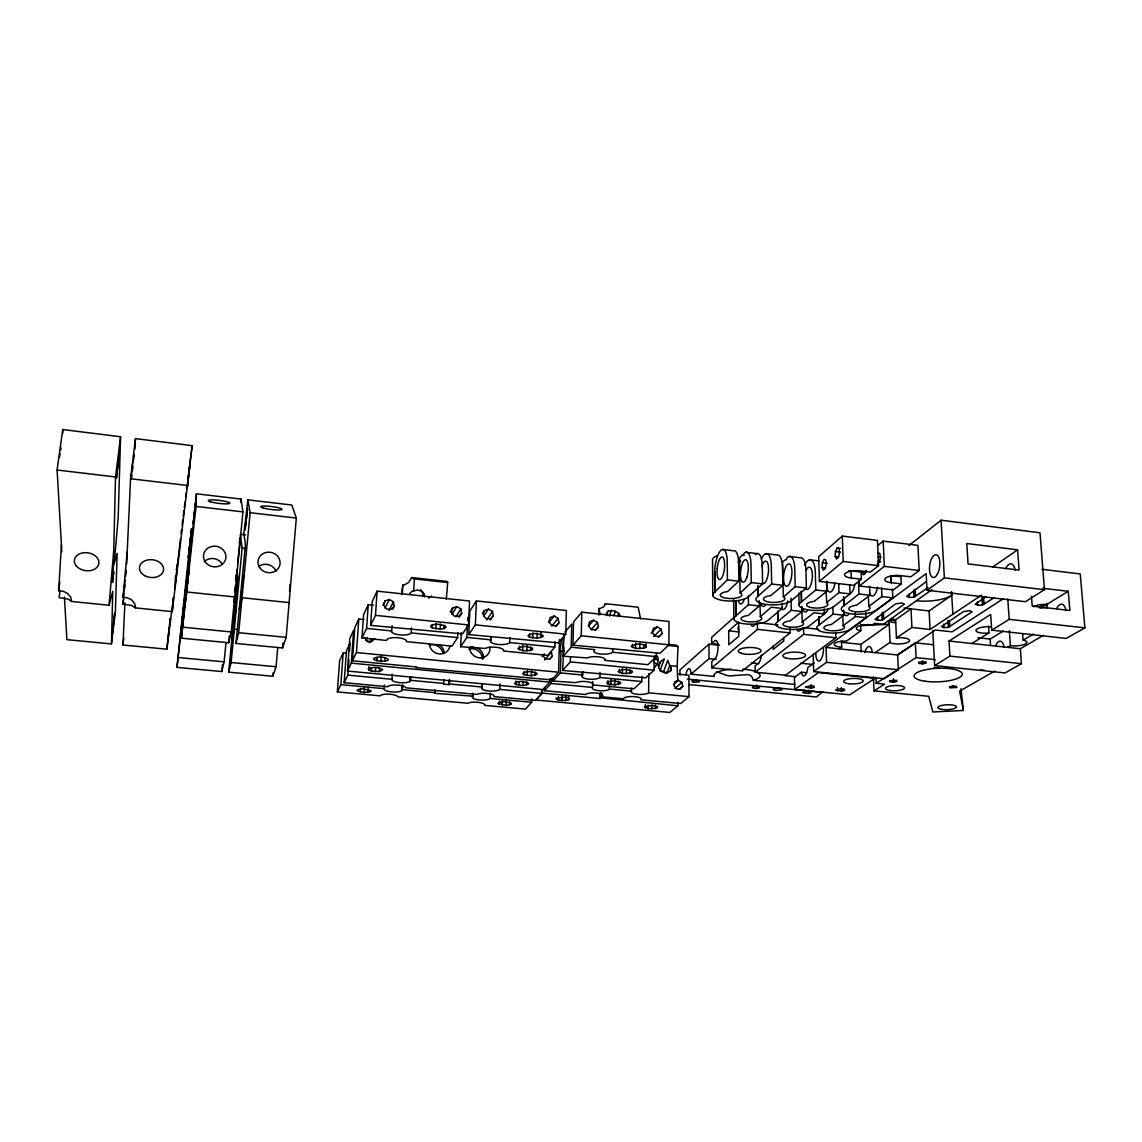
<?xml version="1.0" encoding="UTF-8"?>
<svg xmlns="http://www.w3.org/2000/svg" width="1142" height="1142" viewBox="0 0 1142 1142"><rect width="100%" height="100%" fill="white"/><g stroke="black" fill="none" stroke-linecap="round" stroke-linejoin="round"><path stroke-width="1.5" d="M542.407 689.797L542.307 693.094L536.026 700.032L669.84 712.451L677.877 705.813L677.877 702.316M677.963 680.518C676.564 669.026 677.634 658.077 678.005 646.472L676.478 645.201L667.984 644.316M679.947 675.065L679.947 669.883L708.968 644.188L719.588 645.301M668.912 644.816L668.984 621.462L581.778 612.169L573.541 621.919L572.998 645.173L660.047 653.21L668.912 644.816L581.264 635.78L572.998 645.173M563.805 647.414L562.621 670.425L645.787 677.806L654.038 670.168L654.123 656.393M655.351 708.468L657.464 707.626L657.535 706.598L652.111 705.228L644.331 706.941L648.171 708.654L655.351 708.468L655.38 704.971M563.805 635.152L563.263 656.236L587.316 657.92A9.507 2.826 1.1 0 1 599.236 656.893A9.507 2.826 1.1 0 1 604.76 660.376L647.914 664.673L656.407 656.65L656.422 653.124M645.344 707.94L645.373 704.457M646.015 647.157L646.072 645.858L643.817 644.73L639.948 644.145L635.723 644.274L631.255 646.315L635.623 648.47L643.688 648.213L646.015 647.157L646.044 643.831M648.171 708.654L648.199 705.156M631.797 687.855L631.155 691.752A8.95 2.498 0.6 0 0 638.535 694.407A8.95 2.498 0.6 0 0 648.627 692.794L648.77 673.694M651.896 708.839L651.911 705.356M639.805 648.699L639.863 643.346M553.085 677.706L552.999 681.075L575.953 682.645A9.065 2.57 1.2 0 1 587.302 681.703A9.065 2.57 1.2 0 1 592.627 684.886L633.867 688.84L641.761 681.531L641.804 676.464M643.688 648.213L643.703 644.902M630.07 673.252L632.268 672.281L632.297 671.096L626.416 669.54L622.39 669.655L618.179 671.51L622.39 673.466L630.07 673.252L630.113 669.826M632.425 647.585L632.468 644.259M635.623 648.47L635.666 643.117M622.39 673.466L622.447 668.341M626.387 673.68L626.444 668.555M614.81 684.886L620.534 683.544L620.534 682.416L614.753 680.918L610.813 681.032L606.745 682.802L607.887 683.901L614.81 684.886L614.881 679.861M618.407 684.472L618.45 681.103M619.335 672.667L619.378 669.241M607.887 683.901L607.944 680.546M677.977 674.151L688.954 675.236L688.983 696.649L680.646 703.529L640.819 699.775A8.822 2.427 0.7 0 0 635.908 696.777A8.822 2.427 0.7 0 0 624.774 697.648L623.261 698.79L601.92 696.791L602.89 695.592A8.865 2.455 1.1 0 0 595.339 692.937A8.865 2.455 1.1 0 0 585.475 694.55L544.477 690.682L551.001 683.473L592.555 687.441A8.993 2.541 1 0 0 597.766 690.539A8.993 2.541 1 0 0 609.029 689.64L609.671 685.742M610.899 684.672L610.97 679.647M563.263 656.236L571.2 647.214L594.739 649.598L593.712 651.04A9.65 2.912 1 0 0 601.877 654.123A9.65 2.912 1 0 0 612.626 652.225L612.683 648.685M582.548 672.381L581.906 676.378A9.193 2.655 1.1 0 0 589.743 679.205A9.193 2.655 1.1 0 0 599.95 677.477L600.035 672.381M542.307 693.094L600.135 698.519L600.221 693.194M600.135 698.519L600.849 692.58M601.92 696.791L601.977 693.223M592.555 687.441L592.698 681.531M598.865 615.038L598.993 608.158L600.164 614.682M582.477 675.779L582.292 672.352M582.22 675.75L582.934 671.682M581.264 635.78L581.778 612.169M64.423 596.952L66.893 639.663L111.473 643.917L112.744 591.285L109.061 605.26L71.603 601.491L68.02 599.05L59.113 597.651L60.055 590.7M61.825 551.786L57.1 470.019L62.724 429.549L120.581 436.744L115.528 476.956L113.743 550.558L109.061 605.26M568.545 699.875L569.515 698.875L568.316 697.848L565.333 697.105L556.111 698.176L556.254 699.232L558.438 700.146L565.733 700.531L568.545 699.875L568.63 696.349M562.621 670.425L570.329 661.889L570.458 656.664M571.2 647.214L571.757 624.046L564.89 632.168M558.438 700.146L558.524 696.62M552.999 681.075L560.394 672.895L560.965 650.697L564.405 651.04M561.964 700.631L562.107 695.335M563.691 636.451L562.492 651.639M565.79 634.181L566.375 610.527L476.414 600.935L469.862 611.027L468.791 634.595L558.409 642.875L565.79 634.181L475.343 624.86L468.791 634.595M565.733 700.531L565.861 695.235M551.001 683.473L551.143 678.434M461.297 632.497L460.626 646.715L485.236 648.456A9.65 2.898 2.1 0 1 497.098 647.386A9.65 2.898 2.1 0 1 503.337 650.983L547.76 655.408L554.798 647.114L554.941 641.761M364.027 619.564L358.774 619.035L354.777 627.729L352.45 660.79L416.616 666.957L416.188 667.656L551.672 679.918L558.595 672.224L559.466 639.534M120.581 436.744L118.183 517.683L114.214 563.591L117.126 553.328L115.385 611.984L111.473 643.917M181.421 638.178L196.053 506.448L196.41 493.801L241.005 499.04L242.932 511.873L231.298 631.954L228.7 642.76L181.421 638.178L196.41 493.801M544.477 690.682L544.577 687.384M347.468 671.053L351.308 663.145L353.635 630.198L349.78 638.564L347.468 671.053L543.05 689.525L549.702 682.117L549.802 678.733M537.068 638.221L543.064 636.622L542.878 635.266L536.355 633.496L532.086 633.639L527.961 635.766L529.388 637.065L537.068 638.221L537.225 633.182M540.894 637.707L541.051 632.668M350.151 642.875L346.44 650.854L344.142 682.702L387.623 686.727A9.193 2.541 3 0 1 397.059 685.029A9.193 2.541 3 0 1 405.838 687.798L476.942 694.407A9.022 2.484 2.1 0 1 488.005 693.508A9.022 2.484 2.1 0 1 493.901 696.577L535.527 700.446L541.922 693.351L542.022 689.854M529.388 637.065L529.503 633.696M530.573 650.469L532.672 649.427L532.457 648.142L526.048 646.443L521.894 646.572L517.911 648.599L522.665 650.726L530.573 650.469L530.687 646.929M531.315 675.764L536.997 674.351L536.811 673.152L530.573 671.582L526.519 671.696L522.622 673.58L523.992 674.736L531.315 675.764L531.473 670.639M532.786 637.978L532.943 632.939M346.611 653.253L343.171 652.91L339.631 660.604L337.347 691.924L380.072 695.835A9.022 2.441 3 0 1 389.294 694.193A9.022 2.441 3 0 1 397.958 696.863L467.849 703.258A8.865 2.398 2.2 0 1 478.698 702.387A8.865 2.398 2.2 0 1 484.536 705.371L525.463 709.096L531.601 702.273L531.715 698.833M534.956 675.322L535.056 671.91M522.665 650.726L522.836 645.416M523.007 685.528L528.56 684.158L528.361 683.016L522.222 681.488L518.254 681.603L514.457 683.401L515.813 684.515L523.007 685.528L523.136 681.974M523.992 674.736L524.107 671.31M526.847 650.954L527.019 645.644M526.576 685.1L526.69 681.546M527.233 675.55L527.404 670.425M515.813 684.515L515.941 680.975M519.325 649.841L519.453 646.301M519.01 685.314L519.125 681.76M506.106 705.385L511.388 704.143L511.159 703.072L505.221 701.673L501.424 701.773L497.826 703.429L506.106 705.385L506.291 700.26M491.003 637.322L490.375 641.347A9.807 2.998 2.1 0 0 499.225 644.531A9.807 2.998 2.1 0 0 509.717 642.561L509.903 637.564M509.503 704.999L509.632 701.573M499.168 704.457L499.297 701.031M482.238 684.215L481.638 688.326A9.165 2.555 2.1 0 0 489.961 691.067A9.165 2.555 2.1 0 0 499.725 689.397L499.939 684.115M502.252 705.185L502.451 700.06M490.874 640.662L490.732 637.293M490.589 640.633L491.274 636.522M472.945 693.365L472.36 697.405A8.993 2.47 2.1 0 0 480.554 700.046A8.993 2.47 2.1 0 0 490.118 698.433L490.332 693.251M482.095 687.741L481.981 684.186M481.838 687.712L482.481 683.53M475.343 624.86L476.414 600.935M472.788 696.834L472.688 693.337M125.963 571.443L125.891 573.056L126.277 570.472M172.585 604.404L166.846 649.184L122.965 645.002L124.892 602.862M126.662 564.02L130.545 478.741L135.47 438.599L192.156 445.651L172.256 611.612L135.47 607.901L131.601 605.46L122.751 604.061L124.007 593.712M460.626 646.715L466.892 637.407L467.435 625.688M467.663 620.663L467.82 617.308M468.477 624.931L469.576 601.02L377.088 591.156L372.206 601.563L370.608 625.388L462.553 633.881L468.477 624.931L375.49 615.367L370.608 625.388M134.942 449.106L135.47 438.599M444.052 679.904L443.424 684.115L449.12 684.643L449.377 679.333M449.12 684.643L449.762 680.446M373.534 605.26L368.224 604.703L363.599 614.639L361.985 637.993L386.51 640.434L387.552 639.006A9.835 2.969 3.2 0 1 399.343 637.893A9.835 2.969 3.2 0 1 406.295 641.604L451.989 646.144L457.599 637.593L457.842 632.568M443.967 628.585L445.965 627.443L445.537 626.059L438.628 624.231L434.36 624.388L431.348 625.259L430.563 626.573L432.233 627.914L440.198 629.099L443.967 628.585L444.138 625.188M403.983 585.147L408.75 582.377L411.72 577.552L446.808 581.378L447.678 582.563L446.365 599.15M435.83 628.857L436.101 623.76M472.531 696.806L473.016 696.177L434.774 693.322L434.959 689.839M440.198 629.099L440.455 624.017M432.233 627.914L432.418 624.517M344.142 682.702L347.853 675.136L391.963 679.276A9.322 2.612 3 0 0 398.544 682.516A9.322 2.612 3 0 0 409.692 681.574L410.263 677.42M410.064 680.975L410.535 677.449M410.335 681.003L410.949 676.778M337.347 691.924L340.873 684.643L384.212 688.655A9.15 2.512 3 0 0 390.721 691.781A9.15 2.512 3 0 0 401.641 690.867L402.312 685.043M401.998 690.296L402.569 685.072M402.255 690.325L402.855 686.171M392.134 625.887L391.449 631.669A9.992 3.069 3.2 0 0 400.97 634.952A9.992 3.069 3.2 0 0 411.22 632.911L411.52 627.943M411.72 577.552L414.375 578.937L413.704 590.286L412.79 590.971M822.069 567.603L822.354 562.806L823.996 559.366L825.78 559.865L826.337 563.962L825.252 568.545L823.353 570.158L822.069 567.603L825.509 568.002M837.157 548.017L839.013 548.503L839.613 552.642L838.499 557.325L836.515 559.009L835.173 556.425L835.459 551.543L837.157 548.017L840.698 548.445M71.603 601.491L70.733 597.223L67.735 593.569L63.195 591.228L58.656 590.771L61.425 544.891M402.327 593.583L402.855 584.733L401.541 594.539M391.963 679.276L392.277 674.208M379.33 671.582L382.698 669.697C378.616 666.985 372.449 666.585 368.109 668.912L371.407 671.153L379.33 671.582L379.558 668.156M380.9 661.446L387.752 660.547L388.394 659.362C384.269 656.536 377.931 656.136 373.534 658.549L374.119 659.805L380.9 661.446L381.228 656.236M384.954 661.332L385.168 657.849M384.212 688.655L384.426 685.143M371.407 671.153L371.621 667.727M375.49 615.367L377.088 591.156M375.361 671.696L375.59 668.284M376.86 660.89L377.088 657.407M361.985 637.993L366.611 628.414L368.224 604.703M364.098 692.537L370.522 691.752L371.093 690.696L362.1 688.64L357.103 689.968L357.689 691.081L364.098 692.537L364.455 687.327M368.695 670.111L368.923 666.685M367.91 692.437L368.252 687.213M352.45 660.79L356.447 652.553L358.774 619.035M360.301 692.038L360.529 688.555M347.853 675.136L348.082 671.739M348.324 668.341L348.938 659.848M349.538 651.368L350.023 644.573M340.873 684.643L343.171 652.91M715.006 571.328L714.735 592.255A18.329 6.11 -0.5 0 0 723.657 600.564A18.329 6.11 -0.5 0 0 748.224 596.895L762.585 583.905L762.271 565.989A18.872 6.352 -83.3 0 0 755.262 554.641M235.923 580.992L236.166 574.826L235.823 576.31M177.238 565.062L176.81 570.258L180.479 538.853M133.757 459.084L134.085 454.345L133.557 456.686M172.256 611.612L173.456 597.509L173.027 600.963M282.531 647.971L286.171 637.35L296.32 518.054L291.81 505.021L247.857 499.853L243.86 533.528L245.43 544.577L235.966 643.46L282.531 647.971L282.959 642.846M187.588 485.364L187.488 486.635L190.343 461.311M236.908 569.515L237.779 577.852L228.671 672.167L272.81 676.264L273.109 672.838M272.81 676.264L276.079 666.742L277.749 647.571M135.47 607.901L134.742 603.704L131.901 600.078L127.504 597.78L123.036 597.323L127.205 552.014M131.373 475.943L133.014 460.754M228.671 672.167L231.127 662.517L242.133 548.146L240.348 534.285L245.573 534.87M235.966 643.46L238.707 632.682L250.141 512.715L247.857 499.853M168.245 636.922L168.188 637.878M176.981 667.385L190.857 542.464L191.442 528.789L176.981 667.385L221.776 671.539L222.462 664.63M221.776 671.539L224.103 661.846L226.002 642.561M228.7 642.76L229.371 635.88M176.268 575.754L175.996 578.337L177.196 567.531L176.439 574.155M169.744 624.246L170.358 618.279L169.587 624.845M168.559 634.081L168.973 630.27M175.354 582.92L175.825 578.337L174.64 588.958L174.84 587.416M187.93 482.124L188.83 473.944M166.846 649.184L170.158 619.221M132.686 469.433L132.986 466.764M169.287 627.5L168.431 635.837M189.03 472.174L190.057 463.295M181.078 533.628L181.492 530.131M240.605 502.409L241.005 499.04M122.965 645.002L123.821 637.921M239.292 543.149L239.92 537.839M235.48 585.403L234.61 592.313M123.036 597.323L125.149 579.893M125.563 576.41L126.205 571.186M124.635 588.544L125.049 585.089M175.226 579.065L175.668 575.568M176.339 570.329L176.996 565.104M182.106 524.906L182.777 519.61M183.22 516.098L183.891 510.817M184.333 507.291L185.004 502.009M185.675 496.727L186.132 493.201M186.803 487.92L187.245 484.394M187.916 479.112L188.587 473.83M189.03 470.304L192.156 445.651M58.656 590.771L59.841 581.992M131.458 478.712L131.944 475.457M180.536 634.424L182.078 624.046M185.132 603.604L186.86 592.013L234.695 596.966L233.553 601.848M559.794 651.854L561.807 638.464M676.449 666.3L669.754 665.629L671.325 668.227L670.854 670.682L668.47 672.153L664.801 672.424L661.289 670.739L658.82 668.298L658.263 665.629L660.476 661.675L664.316 658.92L659.948 670.797L666.771 673.537L669.754 665.5L667.77 660.347L663.645 671.525M239.492 544.777L239.806 543.378L237.664 562.849M122.751 604.061L123.864 599.15M866.178 570.229L865.45 573.27L863.452 574.854L862.067 572.299L865.465 572.699M231.826 639.42L234.324 629.213L237.764 629.556M239.249 609.114L242.047 597.723L289.126 602.605M484.308 610.585L483.109 614.753L485.793 618.479L490.332 618.95L493.301 615.823L492.473 611.441L488.476 609.114L484.308 610.585L482.395 613.425M452.632 608.044L451.404 612.226L454.088 615.981L458.656 616.452L461.682 613.311L460.868 608.914L456.843 606.573L452.632 608.044L450.205 611.998M385.025 600.935L383.698 605.146L386.396 608.929L391.064 609.414L394.19 606.245L393.419 601.82L389.351 599.464L385.025 600.935L382.87 605.331M606.502 615.666L607.972 611.213L611.37 610.456L615.352 611.27L618.693 613.382L620.32 616.138M609.485 616.123L611.37 610.456M613.896 615.638L615.352 611.27M617.708 616.295L618.693 613.382M658.663 666.628L660.476 661.675M670.14 671.41L671.325 668.227M655.151 655.879L655.451 658.32L653.852 661.775L656.721 664.416L654.68 667.627M656.721 664.416L658.306 660.904L657.849 657.221L656.265 655.422M367.324 637.707L365.94 640.548L368.495 642.018M640.576 618.85L638.178 607.244L605.317 603.69L603.804 606.773L600.121 608.458M384.968 608.243L389.351 599.464M369.765 642.76L371.892 638.521M388.994 610.57L393.419 601.82M392.705 609.143L394.19 606.245M451.932 614.482L456.843 606.573M455.901 616.794L460.868 608.914M459.184 617.222L461.682 613.311M483.651 616.223L488.476 609.114M434.774 693.322L435.202 692.68L402.655 689.668M486.635 619.935L492.473 611.441M490.375 620.035L493.301 615.823M743.099 555.64L744.127 553.313A18.9 6.238 -83.3 0 1 750.993 564.662L751.25 582.62L740.259 592.998A10.792 3.597 -0.5 0 1 735.962 598.108A10.792 3.597 -0.5 0 1 721.102 596.438A10.792 3.597 -0.5 0 1 727.54 591.57L738.817 581.207L738.603 563.22A18.943 6.11 -83.3 0 0 733.564 550.801L722.315 549.473M786.196 559.78L787.323 557.482A18.8 6.681 -83.3 0 1 794.775 568.83L795.203 586.702L783.512 596.966A10.763 3.554 -1 0 1 778.873 602.005A10.763 3.554 -1 0 1 764.169 600.349A10.763 3.554 -1 0 1 770.936 595.553L782.912 585.304L782.527 567.403A18.843 6.552 -83.3 0 0 777.031 554.998L765.911 553.684M549.002 622.447L554.127 616.052L558.081 618.35L558.952 622.69L555.84 626.487M551.872 626.002L558.081 618.35M606.259 613.297L607.972 611.213M542.036 656.564L544.291 653.895M544.62 660.047L551.415 652.068L552.243 656.222L549.973 658.863M682.745 686.313L680.318 689.168L676.421 688.783L673.98 685.471L674.865 681.717L678.377 680.346L681.874 682.402L682.745 686.313L679.219 689.325M588.344 626.23L593.612 620.22L597.537 622.504L598.437 626.83L595.239 630.384M662.06 633.482L659.362 636.565L655.037 636.108L652.367 632.468L653.352 628.385L657.25 626.944L661.118 629.199L662.06 633.482L658.306 637.15M591.156 629.685L597.537 622.504M598.437 626.83L595.639 629.927L591.228 629.47L588.558 625.787L589.615 621.676L593.612 620.22M552.243 656.222L549.516 659.22L545.276 658.791L542.721 655.265M558.952 622.69L556.083 625.802L551.629 625.345L548.959 621.648L550.073 617.508L554.127 616.052M409.692 593.669L411.834 591.356M374.719 638.535L371.721 641.604L367.253 641.162L364.698 637.536M651.054 633.125L657.25 626.944M653.638 636.594L661.118 629.199M740.059 592.941L739.631 557.71L742.514 554.884L744.113 555.326M714.664 592.156L727.411 579.893L727.24 561.893A18.971 5.995 -83.3 0 0 720.745 550.473A18.971 5.995 -83.3 0 0 714.535 574.469L714.892 592.184M783.312 596.895L782.556 561.821L785.639 559.594M734.948 616.552L711.652 637.336L711.694 643.56L718.461 644.274M735.605 600.621L735.776 616.009L748.453 604.703L759.373 605.917L759.287 600.706M757.888 585.56L758.06 596.124L771.649 584.019L782.912 585.304M711.694 643.56L714.806 640.819A9.464 3.012 -84.3 0 1 718.018 647.114A9.464 3.012 -84.3 0 1 714.935 658.863L711.809 661.532L711.837 667.827L742.428 670.896L790.078 632.896L789.964 627.872M728.682 630.841L738.574 622.147L738.746 636.251L728.81 644.759L728.682 630.841L739.074 631.954M759.373 605.917L748.196 615.481A10.392 3.326 -0.7 0 0 741.829 619.963A10.392 3.326 -0.7 0 0 756.09 621.505A10.392 3.326 -0.7 0 0 760.372 616.794L759.958 603.119M861.396 579.265L849.077 577.724A11.192 3.797 -2.1 0 1 845.48 573.255A11.192 3.797 -2.1 0 1 857.842 570.643L870.518 572.028L878.541 565.675L877.456 540.394L842.311 536.069L818.657 556.696L819.385 581.392L853.731 585.346L861.396 579.265L861.125 572.085L848.82 570.529M673.709 684.415L678.377 680.346M686.014 674.108A9.008 2.741 -84.6 0 1 688.883 668.598A9.008 2.741 -84.6 0 1 691.038 673.223L691.038 674.137L709.054 658.62L716.148 659.348M674.836 688.469L681.874 682.402M760.187 616.737L771.278 607.23L782.127 608.429L782.013 603.233M782.127 608.429L767.924 620.392A17.644 5.639 -0.7 0 1 744.17 623.775A17.644 5.639 -0.7 0 1 735.848 616.095L735.819 600.649M789.136 556.44L800.171 557.753A18.772 6.781 -83.3 0 1 805.924 570.129L806.395 587.973L791.163 600.806A18.286 6.024 -1 0 1 766.439 604.432A18.286 6.024 -1 0 1 758.131 596.224L758.145 587.345M711.837 667.827L757.46 629.399L790.078 632.896M819.385 581.392L843.196 561.464L878.541 565.675M777.688 611.213L777.902 621.405L791.292 610.299L802.069 611.484L801.927 606.316M801.199 591.37L801.47 601.877L815.816 589.971L826.922 591.242L826.637 582.349M877.684 545.619L883.209 541.094L917.911 545.362L919.196 570.5L910.816 576.781L898.283 575.411A11.163 3.74 -2.5 0 0 885.821 577.98A11.163 3.74 -2.5 0 0 889.118 582.391L901.281 583.905L900.938 576.767L890.917 575.582L891.245 582.734L890.917 575.582M850.976 570.886L851.347 577.995M802.069 611.484L790.264 620.877A10.335 3.255 -1.1 0 0 783.626 625.288A10.335 3.255 -1.1 0 0 797.673 626.815A10.335 3.255 -1.1 0 0 802.284 622.19L801.741 607.887M826.922 591.242L814.289 601.306A10.706 3.483 -1.5 0 0 807.237 606.031A10.706 3.483 -1.5 0 0 821.712 607.658A10.706 3.483 -1.5 0 0 826.68 602.705L826.109 590.443M802.098 622.133L813.803 612.783L824.481 613.953L824.324 608.8M826.494 602.633L839.027 592.627L850.048 593.883L849.719 585.018M877.256 563.862L879.326 562.207L880.468 557.553L879.811 553.427L877.855 552.942M818.743 629.313L803.54 627.672L799.743 630.669A9.992 3.64 -83.9 0 1 796.716 629.428M908.889 545.576L941.094 520.195L1039.991 532.786L1044.445 589.7L1025.373 601.691L927.047 590.286L926.162 573.612L826.094 647.471L826.551 662.346L813.689 671.582L813.204 654.195M859.141 580.736L859.341 586.003L884.308 566.361L919.196 570.5M824.481 613.953L809.521 625.73A17.544 5.539 -1.1 0 1 785.682 629.028A17.544 5.539 -1.1 0 1 777.959 621.491L777.916 611.241M850.048 593.883L834.017 606.473A18.186 5.91 -1.5 0 1 809.193 610.028A18.186 5.91 -1.5 0 1 801.527 601.977L801.427 591.399M761.471 655.08A9.407 3.226 -84.4 0 1 758.431 663.288L755.105 665.914L755.205 672.181L803.711 634.352L835.858 637.778L835.701 632.796M865.736 612.555L865.936 617.694L850.19 629.313A17.515 5.467 -1.6 0 1 826.194 632.582A17.515 5.467 -1.6 0 1 819.042 625.131L833.132 614.068L843.767 615.238L843.595 610.085M892.416 589.015L892.816 597.837L875.957 610.285A18.158 5.824 -1.9 0 1 850.976 613.796A18.158 5.824 -1.9 0 1 843.895 605.831L858.984 593.983L869.961 595.239L869.604 586.388M843.767 615.238L831.347 624.531A10.321 3.212 -1.6 0 0 824.424 628.885A10.321 3.212 -1.6 0 0 838.314 630.398A10.321 3.212 -1.6 0 0 843.224 625.816L842.682 615.124M869.961 595.239L856.671 605.189A10.692 3.44 -1.9 0 0 849.305 609.842A10.692 3.44 -1.9 0 0 863.609 611.455A10.692 3.44 -1.9 0 0 868.905 606.559L868.32 596.081M843.053 625.759L855.372 616.523L865.936 617.694M868.734 606.488L881.924 596.595L892.816 597.837M901.281 583.905L893.258 589.914L859.341 586.003M835.858 637.778L784.968 675.65L795.574 676.706M806.609 672.738L801.427 672.21L794.447 677.306L794.732 689.44L849.677 694.836L875.015 678.319L818.429 672.595L794.732 689.44M814.217 662.888L807.794 667.57L807.394 670.325A9.179 3.397 -84.5 0 1 801.941 674.294L801.427 672.21M926.148 581.649L906.648 596.338L909.317 597.48L914 597.18L927.946 587.616M860.583 624.032L860.84 630.698L846.479 641.133L843.196 641.119A10.178 3.083 -1.6 0 0 834.402 643.788A10.178 3.083 -1.6 0 0 839.399 646.957L841.711 647.114L841.483 640.591M839.299 648.856L841.711 647.114M882.209 620.077L904.407 604.089L901.752 602.962L895.585 603.918L875.1 619.292L877.727 620.363L882.209 620.077L881.895 612.954M927.047 590.286L944.363 577.866L1044.445 589.7M931.929 589.643L883.38 624.303L874.601 623.332L872.26 625.031L870.076 624.703A10.506 3.255 -1.9 0 0 858.313 626.23A10.506 3.255 -1.9 0 0 858.327 630.07L860.84 630.698M841.554 642.318L860.882 644.373L889.247 624.274L860.697 625.673M895.613 619.763L911.002 608.872L911.901 627.443L896.441 638.021L895.613 619.763L891.145 618.621M428.621 598.122L431.505 596.081M903.922 608.072L929.088 610.941L951.743 595.296L950.372 596.138A26.537 8.651 -2.8 0 1 916.569 600.735M992.869 566.903L1017.593 549.83L1019.078 570.072L968.059 563.891L966.789 543.521L1017.593 549.83M875.129 652.624L890.061 642.404L889.247 624.274M823.096 691.538L816.43 696.977L688.797 684.558M911.901 627.443L930.073 629.442L981.463 595.153M897.698 654.552L915.356 642.832L932.9 644.716M826.094 647.471L897.655 654.994L935.355 630.013L952.143 631.854L1003.575 598.551M985.974 596.638L975.225 604.189L977.752 605.317L982.42 605.017L994.382 597.623M948.317 627.372L972.127 611.769L969.629 610.67L963.405 611.598L941.365 626.601L943.849 627.643L948.317 627.372L947.917 620.32M875.971 678.02L876.199 683.33L916.084 657.621L935.455 659.648M897.655 654.994L898.326 669.726L884.336 678.733L813.689 671.582M932.757 630.455L934.641 665.6L949.93 656.122L949.059 641.019L990.685 614.425L991.727 630.17L1066.2 638.421L1084.9 627.872L1080.246 573.955L1041.947 569.301M873.444 676.92L874.001 690.881L884.55 684.172L876.199 683.33M991.727 630.17L1009.2 619.335L1084.9 627.872M971.842 643.488L988.972 632.882L988.529 626.159M977.923 637.75L990.143 639.092L1003.304 631.041M1033.481 606.673A10.778 3.34 -3.8 0 1 1045.001 604.332L1046.757 604.461L1068.27 591.299L1069.868 610.47L1032.211 606.116L1031.454 596.224M1007.43 647.343L1010.413 645.587L1012.454 645.887A10.464 3.069 -3.3 0 0 1024.388 644.445A10.464 3.069 -3.3 0 0 1025.43 640.79L1023.104 640.177L1022.618 633.582M1023.104 640.177L1033.539 634.038M949.059 641.019L1020.348 648.742L1043.403 635.337M994.696 671.053L959.608 691.167L963.391 710.467L932.828 711.98L928.76 696.306L874.001 690.881M1020.348 648.742L1021.433 663.688L1005.046 672.938L934.641 665.6M843.553 597.023L844.081 605.76L843.767 597.052M818.743 616.58L819.214 625.059L818.957 616.609M889.261 621.191L891.788 620.077L895.185 620.848M413.461 591.185L417.058 589.943L421.212 591.056L424.039 594.125L424.467 596.881M811.277 688.198L814.317 687.384L814.089 686.242L810.749 685.643L805.281 687.113L811.277 688.198L811.191 684.715M808.35 693.465L811.263 692.694L811.034 691.609L807.822 691.038L802.583 692.437L808.35 693.465L808.265 690.053M841.526 691.181L844.595 690.382L844.438 689.254L841.14 688.655L835.601 690.096L841.526 691.181L841.411 687.712M716.591 671.653L724.513 674.594A14.304 11.32 -20.4 0 0 734.049 675.536L748.495 674.594L751.607 676.321L753.463 680.232A23.154 6.681 -0.3 0 0 757.531 672.452M756.646 688.483L759.673 687.769L759.045 686.685L755.376 686.328L752.35 687.056L752.992 688.126L756.646 688.483L756.589 685.057M922.693 663.845L926.205 663.031L925.905 661.803L918.553 662.232L918.867 663.445L922.693 663.845L922.522 660.59M893.615 682.202L896.955 681.446L896.598 680.318L889.547 680.703L889.918 681.831L893.615 682.202L893.458 678.662M896.441 638.021L898.369 637.778A10.307 3.112 -2.1 0 1 908.604 641.847A10.307 3.112 -2.1 0 1 890.846 642.932L890.061 642.404M988.972 632.882L986.973 633.125A10.649 3.226 -3.1 0 1 976.182 629.77A10.649 3.226 -3.1 0 1 991.227 626.801M1039.306 607.815L1042.689 607.815A10.763 3.355 -3.9 0 0 1047.043 607.244M490.118 698.433L531.601 702.273M178.48 657.549L224.103 661.846M231.127 662.517L276.079 666.742M600.763 697.905L677.877 705.813M410.749 680.332L443.867 683.444M449.577 683.987L482.338 687.07M499.725 689.397L541.922 693.351M351.308 663.145L549.702 682.117M609.614 689.069L631.769 691.181M648.627 692.794L688.983 696.649M356.447 652.553L558.595 672.224M560.394 672.895L582.863 675.079M599.95 677.477L641.761 681.531M570.329 661.889L654.038 670.168M691.038 674.137L713.95 676.407L713.95 675.493M753.22 680.289L795.018 684.429M183.091 627.201L231.298 631.954M238.707 632.682L286.171 637.35M687.241 679.105L823.125 692.437M366.611 628.414L391.82 630.955M411.22 632.911L457.599 637.593M755.205 672.181L785.382 675.207M656.721 664.33L659.048 664.558M800.528 663.202L812.861 664.458M751.636 662.96L758.745 663.673M466.892 637.407L491.146 639.863M612.626 652.225L656.407 656.65M509.717 642.561L554.798 647.114M980.593 669.869L984.347 670.268M667.756 645.416L678.005 646.472M826.551 662.346L898.326 669.726M949.93 656.122L1021.433 663.688M414.375 578.937L447.678 582.563M759.073 622.875L777.93 624.917M242.133 548.146L245.644 548.531M795.203 586.702L806.395 587.973M727.411 579.893L738.817 581.207M751.25 582.62L762.585 583.905M196.053 506.448L242.932 511.873M250.141 512.715L296.32 518.054M57.1 470.019L115.528 476.956M130.545 478.741L187.788 485.521M745.826 552.257L756.989 553.585M809.478 559.808L818.857 560.922M1042.689 588.273L1068.27 591.299M822.354 562.806L827.507 563.42M835.459 551.543L840.426 552.143M877.713 556.625L880.982 557.025M835.173 556.425L838.485 556.825M877.456 561.479L880.71 561.864M655.451 658.32L658.306 660.904M420.641 589.686L424.039 594.125M1041.061 607.815L1039.72 606.602L1047.499 604.76L1047.128 603.361M713.95 676.407L713.893 676.321A23.154 6.681 -0.3 0 1 731.28 669.198M605.317 603.69L605.817 604.503M961.007 688.697L963.391 710.467M422.511 591.727L423.154 595.824M1046.757 604.461L1047.028 607.872M1007.758 598.822L1009.2 619.335M1009.371 630.755L1010.413 645.587M990.143 639.092L990.542 645.159M983.619 597.394L984.061 604.375M983.062 597.337L983.505 604.304M981.977 598.051L982.42 605.017M977.523 601.834L977.752 605.317M951.557 591.87L952.856 614.239M951.414 591.856L951.614 595.282M949.559 621.476L949.858 626.772M949.016 621.419L949.33 626.715M941.094 520.195L944.363 577.866M943.649 624.132L943.849 627.643M929.088 610.941L930.073 629.442M915.227 589.472L915.584 596.509M914.656 589.4L915.013 596.452M913.643 590.143L914 597.18M915.356 642.832L916.084 657.621M909.146 593.968L909.317 597.48M62.724 429.549L62.896 433.046M888.733 623.917L888.59 620.734L889.889 621.633A10.264 3.212 -2.3 0 0 895.628 622.69M883.209 541.094L884.308 566.361M883.38 612.34L883.694 619.464M882.837 612.269L883.137 619.392M881.538 587.759L881.924 596.595M877.57 616.794L877.727 620.363M858.513 581.578L858.984 593.983M860.882 644.373L861.168 652.025M855.244 613.097L855.372 616.523M842.311 536.069L843.196 561.464M838.728 583.748L839.027 592.627M837.414 687.598L837.529 691.053M832.903 607.187L833.132 614.068M815.816 589.971L815.302 572.171A18.715 6.866 -83.3 0 0 804.667 565.09M803.54 627.672L803.711 634.352M804.411 689.939L804.496 693.351M798.815 592.983L799.114 605.132M791.021 598.208L791.292 610.299M783.655 637.493L783.74 641.005L773.177 649.37L773.105 645.915M771.649 584.019L771.293 566.089A18.872 6.438 -83.3 0 0 761.357 559.052M757.46 629.399L757.36 622.69L753.791 625.745A10.064 3.397 -83.9 0 1 750.965 624.517M748.324 596.01L748.453 604.703M733.635 599.479L733.849 619.092M712.765 595.51L712.537 560.437A18.186 6.409 -0.6 0 1 717.347 555.554M708.968 644.188L709.054 658.62M59.598 457.171A13.147 0.899 -83.7 0 1 60.055 453.588M60.526 450.419A13.147 0.899 -83.7 0 1 60.983 447.85M429.406 645.187A10.264 9.693 29.6 0 1 442.796 652.439M468.705 649.099A10.192 9.593 34.1 0 1 482.352 659.02M449.905 645.987A10.464 9.85 29.9 0 1 429.406 643.945M489.875 647.186A10.392 9.75 34.3 0 1 480.768 657.892A10.392 9.75 34.3 0 1 469.605 647.942M469.833 647.457A10.221 9.607 34.2 0 1 473.93 647.029M477.97 648.271A10.221 9.607 34.2 0 1 483.409 658.763M438.656 644.359A10.292 9.707 29.7 0 1 444.209 653.552M823.411 647.357A9.921 3.74 -84.3 0 1 819.899 660.647A9.921 3.74 -84.3 0 1 815.773 653.024M1005.745 568.716A11.363 5.467 -82.6 0 1 1011.212 563.862A11.363 5.467 -82.6 0 1 1015.11 570.272M864.808 652.724A9.835 3.997 -84.4 0 1 869.019 646.472A9.835 3.997 -84.4 0 1 872.274 652.496M742.628 669.126A23.154 6.681 -0.3 0 1 754.848 671.296M938.881 667.57A24.025 6.952 -2.4 0 1 933.928 667.699M204.204 561.75A11.049 10.15 7.6 0 1 222.333 564.305M290.082 584.176A10.82 0.771 -83.7 0 1 289.511 591.085M258.634 566.56A10.892 10.078 11.7 0 1 276.021 571.343M1056.607 608.6A10.649 5.467 -83.3 0 1 1062.003 604.261A10.649 5.467 -83.3 0 1 1065.929 610.485M995.881 645.102A9.978 4.796 -84.2 0 1 1000.62 641.233A9.978 4.796 -84.2 0 1 1003.989 647.228M828.221 608.843A10.792 4.083 -83.6 0 1 823.239 612.769M848.692 614.296A10.763 4.211 -83.6 0 1 843.881 612.968M787.766 600.949A10.849 3.84 -83.6 0 1 781.984 609.057M807.508 610.585A10.806 3.968 -83.6 0 1 802.969 609.286M806.095 570.229A11.234 4.125 -83.3 0 1 812.09 571.571L812.405 575.782A11.234 4.125 -83.3 0 1 810.106 586.503A11.234 4.125 -83.3 0 1 805.809 589.001M835.016 583.119A11.192 4.254 -83.3 0 1 829.535 592.07A11.192 4.254 -83.3 0 1 826.722 581.192M854.844 584.476A11.177 4.368 -83.2 0 1 850.133 593.383M877.613 587.116A11.134 4.497 -83.2 0 1 873.801 595.453A11.134 4.497 -83.2 0 1 869.562 593.283M739.06 629.799A11.334 3.569 -0.6 0 1 738.688 627.072M761.728 566.66A11.32 3.869 -83.3 0 1 768.295 565.504L768.552 569.758A11.32 3.869 -83.3 0 1 766.311 580.564A11.32 3.869 -83.3 0 1 762.242 583.134M740.73 561.036A10.721 3.783 -0.6 0 1 738.146 562.464M744.17 599.493A10.935 3.612 -83.6 0 1 738.631 601.306M765.368 605.06A10.892 3.74 -83.6 0 1 761.1 603.79M112.53 580.935L112.501 582.506L113.743 571.799L112.53 580.935M112.787 570.058L112.744 571.671L114.014 560.779L112.787 570.058M247.514 509.361L245.087 529.66L247.514 509.361M114.742 612.74L112.458 632.882L114.742 612.74M119.339 452.546L116.413 478.212L119.339 452.546M717.19 568.545L717.062 573.084A11.377 3.597 -83.3 0 0 720.93 578.923A11.377 3.597 -83.3 0 0 724.642 565.59L724.442 561.336A11.377 3.597 -83.3 0 0 720.745 557.596A11.377 3.597 -83.3 0 0 717.19 568.545M243.56 575.982L241.033 597.123L243.56 575.982M235.852 608.272L233.482 628.228L235.852 608.272M193.284 522.665L193.212 523.778L195.51 503.137L193.284 522.665M186.717 590.143L186.617 591.485L189.03 569.801L186.717 590.143M188.459 556.368L188.373 557.51L190.557 537.896L188.459 556.368M182.006 621.776L181.906 623.132L184.205 602.591L182.006 621.776M774.604 688.512L773.191 689.554L775.161 690.482L781.913 689.825L781.613 688.726L778.359 688.141L774.604 688.512M694.878 680.389L691.909 681.132L692.694 682.245L699.375 681.86L698.618 680.76L694.878 680.389M952.928 686.014L949.516 686.756L949.759 687.869L956.796 687.498L956.568 686.385L952.928 686.014M144.649 575.625A12.119 8.908 6.2 0 0 163.563 569.944A12.119 8.908 6.2 0 0 146.333 560.294A12.119 8.908 6.2 0 0 144.649 575.625M76.3 565.918A12.348 8.979 8.2 0 0 97.57 566.589A12.348 8.979 8.2 0 0 86.035 552.657A12.348 8.979 8.2 0 0 76.3 565.918M937.325 574.355A11.506 5.039 -82.7 0 0 937.197 555.14A11.506 5.039 -82.7 0 0 929.46 568.873A11.506 5.039 -82.7 0 0 937.325 574.355M890.075 690.539A9.55 2.641 -1.8 0 0 904.578 687.912A9.55 2.641 -1.8 0 0 890.446 685.957A9.55 2.641 -1.8 0 0 890.075 690.539M942.15 709.439A9.264 2.441 -2.1 0 0 956.425 707.012A9.264 2.441 -2.1 0 0 942.949 705.185A9.264 2.441 -2.1 0 0 942.15 709.439M925.049 681.232A24.096 6.781 -2.3 0 0 962.235 674.551A24.096 6.781 -2.3 0 0 927.261 669.412A24.096 6.781 -2.3 0 0 925.049 681.232M848.535 683.687A9.778 2.755 -1.5 0 0 863.195 680.96A9.778 2.755 -1.5 0 0 848.52 678.919A9.778 2.755 -1.5 0 0 848.535 683.687M210.485 501.781A10.849 1.499 6.9 0 0 229 503.651A10.849 1.499 6.9 0 0 217.822 500.239A10.849 1.499 6.9 0 0 210.485 501.781M205.06 561.607A11.263 10.321 8.3 0 0 224.531 561.793A11.263 10.321 8.3 0 0 214.568 546.176A11.263 10.321 8.3 0 0 205.06 561.607M263.045 507.919A10.692 1.485 7.1 0 0 281.232 509.76A10.692 1.485 7.1 0 0 269.769 506.32A10.692 1.485 7.1 0 0 263.045 507.919M259.605 567.503A11.106 10.235 12.4 0 0 278.762 567.674A11.106 10.235 12.4 0 0 268.784 552.171A11.106 10.235 12.4 0 0 259.605 567.503M785.239 657.749A11.349 3.383 -1 0 0 804.71 656.636A11.349 3.383 -1 0 0 792.662 652.196A11.349 3.383 -1 0 0 785.239 657.749M740.844 653.181A11.391 3.44 -0.6 0 0 760.315 652.039A11.391 3.44 -0.6 0 0 747.839 647.543A11.391 3.44 -0.6 0 0 740.844 653.181M790.421 581.392A11.277 3.997 -83.3 0 0 789.208 563.877A11.277 3.997 -83.3 0 0 783.626 579.908A11.277 3.997 -83.3 0 0 790.421 581.392M746.839 577.31A11.334 3.74 -83.3 0 0 745.826 559.737A11.334 3.74 -83.3 0 0 740.487 575.868A11.334 3.74 -83.3 0 0 746.839 577.31"/></g></svg>
